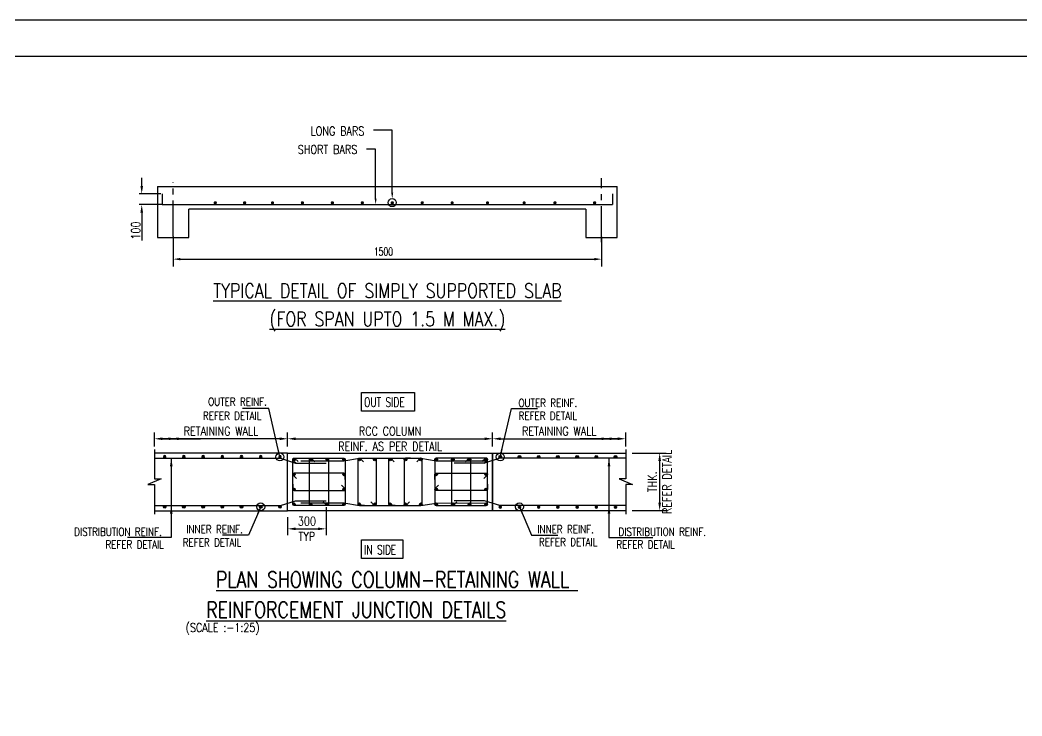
# Model space of a CAD drawing. Extents: x 324505 to 1272425, y -526289 to -156124.
# Drawn here: x 372775 to 404063, y -287551 to -265806 of the extents above; entities that cross this region are included whole.
import ezdxf
from ezdxf.enums import TextEntityAlignment as Align

# ---------------------------------------------------------------- set-up
doc = ezdxf.new("R2010")
doc.units = 0
doc.header["$LTSCALE"] = 500
doc.header["$MEASUREMENT"] = 0
doc.header["$PDMODE"] = 35
doc.header["$PDSIZE"] = -15
doc.linetypes.add('CENTER2', pattern=[1.125, 0.75, -0.125, 0.125, -0.125])
doc.layers.get('DEFPOINTS').update_dxf_attribs({"color": 4})
for name, color, linetype in [('CENTERLINE', 8, 'CENTER2'), ('DIM', 5, 'Continuous'), ('dimention', 7, 'Continuous'), ('hat', 8, 'Continuous'), ('S-BRECK LINE', 8, 'Continuous'), ('S-CONCRET LINE', 4, 'Continuous'), ('S-REINFORCEMENT', 6, 'Continuous'), ('S-RETAINING WALL', 6, 'Continuous'), ('S-RETAINING WALL HATCH', 8, 'Continuous'), ('S-SCHEDULE', 2, 'Continuous'), ('S-STIRRUPS', 2, 'Continuous'), ('S-TEXT', 2, 'Continuous'), ('S-TEXT-1', 4, 'Continuous'), ('S-TITAL', 6, 'Continuous'), ('S-TITIL', 6, 'Continuous'), ('S-TITLE', 6, 'Continuous'), ('S-WATER PROFING', 9, 'Continuous'), ('s_TITILE', 9, 'Continuous')]:
    doc.layers.add(name, color=color, linetype=linetype)
doc.styles.add('ROMANS', font='simplex.shx', dxfattribs={"width": 0.8, "height": 275, "bigfont": 'bigfont.shx'})
doc.styles.add('ROMENT', font='simplex.shx', dxfattribs={"bigfont": 'bigfont.shx'})
doc.dimstyles.new('Copy(2) of Standard', dxfattribs={"dimtxt": 300, "dimasz": 250, "dimexe": 75, "dimexo": 50, "dimgap": 50, "dimtad": 1, "dimdec": 0, "dimrnd": 5, "dimzin": 0, "dimdsep": 46, "dimtxsty": 'ROMANS', "dimcen": 0, "dimclrd": 5, "dimclre": 5, "dimclrt": 4, "dimadec": 0, "dimazin": 0, "dimtfac": 1, "dimtdec": 0, "dimtofl": 0, "dimtmove": 0, "dimatfit": 3, "dimfxl": 0, "dimtolj": 1, "dimtzin": 0, "dimarcsym": 0})
doc.dimstyles.new('dim100', dxfattribs={"dimtxt": 250, "dimasz": 250, "dimexe": 200, "dimexo": 200, "dimgap": 100, "dimtad": 1, "dimdec": 0, "dimzin": 0, "dimdsep": 46, "dimtxsty": 'ROMANS', "dimcen": 0, "dimclrd": 5, "dimclre": 5, "dimclrt": 4, "dimadec": 0, "dimazin": 0, "dimtfac": 1, "dimtdec": 0, "dimtix": 1, "dimtofl": 0, "dimtmove": 2, "dimatfit": 3, "dimfxl": 0, "dimtolj": 1, "dimtzin": 0, "dimlwd": -1, "dimlwe": -1, "dimarcsym": 0})
doc.dimstyles.new('dim25', dxfattribs={"dimtxt": 250, "dimasz": 250, "dimexe": 200, "dimexo": 200, "dimgap": 100, "dimtad": 1, "dimdec": 0, "dimlfac": 0.25, "dimzin": 0, "dimdsep": 46, "dimtxsty": 'ROMANS', "dimcen": 0, "dimclrd": 5, "dimclre": 5, "dimclrt": 4, "dimadec": 0, "dimazin": 0, "dimtfac": 1, "dimtdec": 0, "dimtix": 1, "dimtofl": 0, "dimtmove": 2, "dimatfit": 3, "dimfxl": 0, "dimtolj": 1, "dimtzin": 0, "dimlwd": -1, "dimlwe": -1, "dimarcsym": 0})

# ---------------------------------------------------------------- blocks, each defined once
blk = doc.blocks.new('zw$155A')
at = {"layer": 's_TITILE', "color": 7}
blk.add_lwpolyline([(0, 0), (88000, 0), (88000, 58000), (0, 58000)], close=True, dxfattribs=at)
at = {"layer": 's_TITILE', "color": 1}
blk.add_lwpolyline([(1300, 800), (78500, 800), (78500, 57200), (1300, 57200)], close=True, dxfattribs=at)
blk = doc.blocks.new('*D1134')
at = {"layer": 'DEFPOINTS', "color": 0}
for p in [(377218, -271237), (376575, -271572), (377263, -271572)]:
    blk.add_point(p, dxfattribs=at)
at = {"layer": 'DIM', "color": 5, "lineweight": -2}
for p, q in [((376575, -270987), (376575, -270737)), ((377168, -271237), (376500, -271237)), ((377213, -271572), (376500, -271572)), ((376575, -271822), (376575, -272696))]:
    blk.add_line(p, q, dxfattribs=at)
at = {"layer": 'DIM', "color": 5}
for points in [[(376534, -270987), (376617, -270987), (376575, -271237)], [(376617, -271822), (376534, -271822), (376575, -271572)]]:
    blk.add_solid(points, dxfattribs=at)
at = {"layer": 'DIM', "color": 4, "insert": (376388, -272384), "char_height": 275, "attachment_point": 5, "rotation": 90, "style": 'ROMANS'}
blk.add_mtext('\\A1;100', dxfattribs=at)
blk = doc.blocks.new('*U1039')
at = {"layer": 'S-REINFORCEMENT', "color": 30, "const_width": 10}
blk.add_lwpolyline([(-5, 0, 1), (5, 0, 1)], format="xyb", close=True, dxfattribs=at)
at = {"layer": 'S-REINFORCEMENT'}
blk.add_circle((0, 0), 10, dxfattribs=at)
blk = doc.blocks.new('*D1138')
at = {"layer": 'DEFPOINTS', "color": 0}
for p in [(382332, -280825), (381132, -281136), (382332, -281704)]:
    blk.add_point(p, dxfattribs=at)
at = {"layer": 'S-TEXT-1', "color": 5}
for p, q in [((382332, -281025), (382332, -281904)), ((381132, -281336), (381132, -281904)), ((381382, -281704), (382082, -281704))]:
    blk.add_line(p, q, dxfattribs=at)
for points in [[(381382, -281662), (381382, -281746), (381132, -281704)], [(382082, -281746), (382082, -281662), (382332, -281704)]]:
    blk.add_solid(points, dxfattribs=at)
at = {"layer": 'S-TEXT-1', "color": 4, "char_height": 275, "attachment_point": 5, "style": 'ROMANS'}
for s, insert in [('\\A1;300', (381732, -281466)), ('TYP', (381732, -281941))]:
    blk.add_mtext(s, dxfattribs=dict(at, insert=insert))
blk = doc.blocks.new('*U1040')
at = {"layer": 'S-BRECK LINE'}
blk.add_lwpolyline([(-1343, 0), (-113, 0), (-113, -275), (113, 275), (113, 0), (1357, 0)], dxfattribs=at)
blk = doc.blocks.new('*D1139')
at = {"layer": 'DEFPOINTS', "color": 0}
for p in [(387532, -278890), (381132, -279336), (387532, -279336)]:
    blk.add_point(p, dxfattribs=at)
at = {"layer": 'S-TEXT-1', "color": 5}
for p, q in [((381132, -279136), (381132, -278690)), ((387532, -279136), (387532, -278690)), ((381382, -278890), (387282, -278890))]:
    blk.add_line(p, q, dxfattribs=at)
for points in [[(381382, -278848), (381382, -278932), (381132, -278890)], [(387282, -278932), (387282, -278848), (387532, -278890)]]:
    blk.add_solid(points, dxfattribs=at)
at = {"layer": 'S-TEXT-1', "color": 4, "char_height": 275, "attachment_point": 5, "rotation": 0, "style": 'ROMANS'}
for s, insert in [('\\A1;RCC COLUMN', (384332, -278652)), ('REINF. AS PER DETAIL', (384332, -279127))]:
    blk.add_mtext(s, dxfattribs=dict(at, insert=insert))
blk = doc.blocks.new('*D1140')
at = {"layer": 'DEFPOINTS', "color": 0}
for p in [(391692, -279336), (392750, -279336), (391692, -281136)]:
    blk.add_point(p, dxfattribs=at)
at = {"layer": 'S-CONCRET LINE', "color": 5}
for p, q in [((391892, -279336), (392950, -279336)), ((392750, -280886), (392750, -279586)), ((391892, -281136), (392950, -281136))]:
    blk.add_line(p, q, dxfattribs=at)
for points in [[(392792, -279586), (392708, -279586), (392750, -279336)], [(392708, -280886), (392792, -280886), (392750, -281136)]]:
    blk.add_solid(points, dxfattribs=at)
at = {"layer": 'S-CONCRET LINE', "color": 4, "insert": (392750, -280236), "char_height": 275, "attachment_point": 5, "rotation": 90, "style": 'ROMANS'}
blk.add_mtext('\\A1;THK.\\PREFER DETAIL', dxfattribs=at)
blk = doc.blocks.new('*D1141')
at = {"layer": 'DEFPOINTS', "color": 0}
for p in [(376971, -278890), (376971, -279336), (381132, -279336)]:
    blk.add_point(p, dxfattribs=at)
at = {"layer": 'S-TEXT-1', "color": 5}
for p, q in [((376971, -279136), (376971, -278690)), ((381132, -279136), (381132, -278690)), ((380882, -278890), (377221, -278890))]:
    blk.add_line(p, q, dxfattribs=at)
for points in [[(377221, -278848), (377221, -278931), (376971, -278890)], [(380882, -278931), (380882, -278848), (381132, -278890)]]:
    blk.add_solid(points, dxfattribs=at)
at = {"layer": 'S-TEXT-1', "color": 4, "insert": (379051, -278652), "char_height": 275, "attachment_point": 5, "rotation": 360, "style": 'ROMANS'}
blk.add_mtext('\\A1;RETAINING WALL', dxfattribs=at)
blk = doc.blocks.new('*D1142')
at = {"layer": 'DEFPOINTS', "color": 0}
for p in [(391692, -278890), (387532, -279336), (391692, -279336)]:
    blk.add_point(p, dxfattribs=at)
at = {"layer": 'S-TEXT-1', "color": 5}
for p, q in [((387532, -279136), (387532, -278690)), ((391692, -279136), (391692, -278690)), ((387782, -278890), (391442, -278890))]:
    blk.add_line(p, q, dxfattribs=at)
for points in [[(387782, -278848), (387782, -278932), (387532, -278890)], [(391442, -278932), (391442, -278848), (391692, -278890)]]:
    blk.add_solid(points, dxfattribs=at)
at = {"layer": 'S-TEXT-1', "color": 4, "insert": (389612, -278652), "char_height": 275, "attachment_point": 5, "style": 'ROMANS'}
blk.add_mtext('\\A1;RETAINING WALL', dxfattribs=at)

msp = doc.modelspace()

# ---------------------------------------------------------------- linework, layer by layer
at = {"color": 1}
for points in [[(383440.675, -277442.072), (385097.913, -277442.072), (385097.913, -278022.634), (383440.675, -278022.634)], [(383440.675, -282052.072), (384724.413, -282052.072), (384724.413, -282632.634), (383440.675, -282632.634)]]:
    msp.add_lwpolyline(points, close=True, dxfattribs=at)
at = {"layer": 'CENTERLINE', "ltscale": 3}
for p, q in [((377555.255, -272567.79), (377555.255, -270870.567)), ((390935.921, -272742.365), (390935.921, -270745.083))]:
    msp.add_line(p, q, dxfattribs=at)
at = {"layer": 'DIM', "color": 5}
for p, q in [((384397.664, -269250.651), (383813.452, -269250.651)), ((383880.285, -269843.288), (383598.685, -269843.288))]:
    msp.add_line(p, q, dxfattribs=at)
at = {"layer": 'DIM'}
for p, q in [((384397.664, -271204.319), (384397.664, -269250.651)), ((383880.285, -271391.685), (383880.285, -269843.288)), ((390935.921, -272582.442), (390935.921, -273503.623)), ((377781.183, -273277.707), (390709.993, -273277.707))]:
    msp.add_line(p, q, dxfattribs=at)
msp.add_solid([(390709.993, -273240.045), (390709.993, -273315.354), (390935.921, -273277.707)], dxfattribs=at)
at = {"layer": 'dimention', "color": 5, "linetype": 'ByBlock'}
msp.add_line((377555.255, -272567.79), (377555.255, -273503.623), dxfattribs=at)
at = {"layer": 'dimention', "color": 5}
for points in [[(384367.618, -271204.319), (384427.699, -271204.319), (384397.664, -271384.577)], [(383850.242, -271391.685), (383910.332, -271391.685), (383880.285, -271571.953)]]:
    msp.add_solid(points, dxfattribs=at)
at = {"layer": 'dimention', "color": 5, "linetype": 'ByBlock'}
msp.add_solid([(377781.183, -273240.045), (377781.183, -273315.354), (377555.255, -273277.707)], dxfattribs=at)
at = {"layer": 'hat'}
msp.add_circle((384397.664, -271511.014), 126.431, dxfattribs=at)
at = {"layer": 'S-CONCRET LINE', "color": 130}
for p, q in [((377063.999, -271012.244), (391426.752, -271012.244)), ((377063.999, -271012.244), (377063.999, -272601.887)), ((391426.752, -272601.887), (391426.752, -271012.244)), ((378046.502, -272601.887), (378046.502, -271713.558)), ((390444.249, -271713.558), (378046.502, -271713.558)), ((390444.249, -271713.558), (390444.249, -272601.887)), ((377063.999, -272601.887), (378046.502, -272601.887)), ((390444.249, -272601.887), (391426.752, -272601.887))]:
    msp.add_line(p, q, dxfattribs=at)
at = {"layer": 'S-REINFORCEMENT'}
for p, q in [((377217.895, -271237.057), (377217.895, -271571.953)), ((391272.856, -271237.057), (391272.856, -271571.953)), ((377217.895, -271571.953), (391272.856, -271571.953))]:
    msp.add_line(p, q, dxfattribs=at)
at = {"layer": 'S-REINFORCEMENT', "const_width": 50.698}
for points in [[(378845.919, -271517.585, 1), (378896.611, -271517.585, 1)], [(379813.7, -271517.585, -1), (379762.996, -271517.585, -1)], [(380683.951, -271517.585, -1), (380633.247, -271517.585, -1)], [(381619.227, -271517.585, -1), (381568.523, -271517.585, -1)], [(382554.503, -271517.585, -1), (382503.8, -271517.585, -1)], [(383489.78, -271517.585, -1), (383439.076, -271517.585, -1)], [(384425.056, -271517.585, -1), (384374.352, -271517.585, -1)], [(385360.332, -271517.585, -1), (385309.628, -271517.585, -1)], [(386295.608, -271517.585, -1), (386244.905, -271517.585, -1)], [(387398.538, -271517.585, -1), (387347.834, -271517.585, -1)], [(388493.314, -271517.585, 1), (388544.006, -271517.585, 1)], [(389452.959, -271517.585, 1), (389503.66, -271517.585, 1)], [(390691.929, -271517.585, 1), (390742.62, -271517.585, 1)]]:
    msp.add_lwpolyline(points, format="xyb", close=True, dxfattribs=at)
at = {"layer": 'S-REINFORCEMENT', "color": 8, "const_width": 40}
for points in [[(381311.695, -279536.376, 1), (381351.695, -279536.376, 1)], [(381831.695, -279536.376, 1), (381871.695, -279536.376, 1)], [(382351.695, -279536.376, 1), (382391.695, -279536.376, 1)], [(382871.695, -279536.376, 1), (382911.695, -279536.376, 1)], [(383351.695, -279536.376, -1), (383391.695, -279536.376, -1)], [(383831.695, -279536.376, -1), (383871.695, -279536.376, -1)], [(384311.695, -279536.376, -1), (384351.695, -279536.376, -1)], [(384791.695, -279536.376, -1), (384831.695, -279536.376, -1)], [(385271.695, -279536.376, -1), (385311.695, -279536.376, -1)], [(385791.695, -279536.376, -1), (385751.695, -279536.376, -1)], [(386311.695, -279536.376, -1), (386271.695, -279536.376, -1)], [(386831.695, -279536.376, -1), (386791.695, -279536.376, -1)], [(387351.695, -279536.376, -1), (387311.695, -279536.376, -1)], [(381311.695, -280003.042, 1), (381351.695, -280003.042, 1)], [(382911.695, -280003.042, -1), (382871.695, -280003.042, -1)], [(385751.695, -280003.042, 1), (385791.695, -280003.042, 1)], [(387351.695, -280003.042, -1), (387311.695, -280003.042, -1)], [(381311.695, -280469.709, 1), (381351.695, -280469.709, 1)], [(382911.695, -280469.709, -1), (382871.695, -280469.709, -1)], [(385751.695, -280469.709, 1), (385791.695, -280469.709, 1)], [(387351.695, -280469.709, -1), (387311.695, -280469.709, -1)], [(381311.695, -280936.376, -1), (381351.695, -280936.376, -1)], [(381831.695, -280936.376, -1), (381871.695, -280936.376, -1)], [(382351.695, -280936.376, -1), (382391.695, -280936.376, -1)], [(382871.695, -280936.376, -1), (382911.695, -280936.376, -1)], [(383351.695, -280936.376, 1), (383391.695, -280936.376, 1)], [(383831.695, -280936.376, 1), (383871.695, -280936.376, 1)], [(384311.695, -280936.376, 1), (384351.695, -280936.376, 1)], [(384791.695, -280936.376, 1), (384831.695, -280936.376, 1)], [(385271.695, -280936.376, 1), (385311.695, -280936.376, 1)], [(385791.695, -280936.376, 1), (385751.695, -280936.376, 1)], [(386311.695, -280936.376, 1), (386271.695, -280936.376, 1)], [(386831.695, -280936.376, 1), (386791.695, -280936.376, 1)], [(387351.695, -280936.376, 1), (387311.695, -280936.376, 1)]]:
    msp.add_lwpolyline(points, format="xyb", close=True, dxfattribs=at)
at = {"layer": 'S-REINFORCEMENT', "color": 8}
for centre in [(381331.695, -279536.376), (381851.695, -279536.376), (382371.695, -279536.376), (382891.695, -279536.376), (383371.695, -279536.376), (383851.695, -279536.376), (384331.695, -279536.376), (384811.695, -279536.376), (385291.695, -279536.376), (385771.695, -279536.376), (386291.695, -279536.376), (386811.695, -279536.376), (387331.695, -279536.376), (381331.695, -280003.042), (382891.695, -280003.042), (385771.695, -280003.042), (387331.695, -280003.042), (381331.695, -280469.709), (382891.695, -280469.709), (385771.695, -280469.709), (387331.695, -280469.709), (381331.695, -280936.376), (381851.695, -280936.376), (382371.695, -280936.376), (382891.695, -280936.376), (383371.695, -280936.376), (383851.695, -280936.376), (384331.695, -280936.376), (384811.695, -280936.376), (385291.695, -280936.376), (385771.695, -280936.376), (386291.695, -280936.376), (386811.695, -280936.376), (387331.695, -280936.376)]:
    msp.add_circle(centre, 40, dxfattribs=at)
at = {"layer": 'S-RETAINING WALL', "color": 210}
for points in [[(376971.094, -281136.373), (381131.732, -281136.373), (381131.732, -279336.376), (376971.094, -279336.375)], [(391692.334, -281136.371), (387531.695, -281136.371), (387531.695, -279336.376), (391692.334, -279336.376)], [(376971.094, -279496.376), (380908.413, -279496.376), (381381.732, -279647.373), (382331.732, -279647.373)], [(391692.334, -279496.375), (387755.014, -279496.375), (387281.695, -279647.373), (386331.695, -279647.373)], [(376971.094, -280976.373), (380906.413, -280976.373), (381381.732, -280825.375), (382331.732, -280825.375)], [(391692.334, -280976.373), (387757.014, -280976.373), (387281.695, -280825.375), (386331.695, -280825.375)]]:
    msp.add_lwpolyline(points, dxfattribs=at)
at = {"layer": 'S-STIRRUPS', "color": 8}
for points in [[(381409.006, -279662.181), (381304.563, -279565.767, -0.682723981), (381331.695, -279496.376), (382891.695, -279496.376, -0.414213562), (382931.695, -279536.376), (382931.695, -280936.376, -0.414213562), (382891.695, -280976.376), (381331.695, -280976.376, -0.414213562), (381291.695, -280936.376), (381291.695, -279536.376, -0.653826165), (381358.827, -279506.984), (381463.27, -279603.398)], [(382011.695, -280976.385), (381851.695, -280976.376, -0.414213562), (381811.695, -280936.376), (381811.695, -279536.376, -0.672999167), (381880.353, -279508.47), (381978.337, -279609.096)], [(382211.695, -279496.366), (382371.695, -279496.376, -0.414213562), (382411.695, -279536.376), (382411.695, -280936.376, -0.672999167), (382343.037, -280964.281), (382245.053, -280863.655)], [(383531.695, -280976.385), (383371.695, -280976.376, -0.414213562), (383331.695, -280936.376), (383331.695, -279536.376, -0.672999167), (383400.353, -279508.47), (383498.337, -279609.096)], [(383691.695, -279496.366), (383851.695, -279496.376, -0.414213562), (383891.695, -279536.376), (383891.695, -280936.376, -0.672999167), (383823.037, -280964.281), (383725.053, -280863.655)], [(384491.695, -280976.385), (384331.695, -280976.376, -0.414213562), (384291.695, -280936.376), (384291.695, -279536.376, -0.672999167), (384360.353, -279508.47), (384458.337, -279609.096)], [(384971.695, -279496.366), (384811.695, -279496.376, 0.414213562), (384771.695, -279536.376), (384771.695, -280936.376, 0.672999167), (384840.353, -280964.281), (384938.337, -280863.655)], [(385131.695, -280976.385), (385291.695, -280976.376, 0.414213562), (385331.695, -280936.376), (385331.695, -279536.376, 0.672999167), (385263.037, -279508.47), (385165.053, -279609.096)], [(387254.384, -279662.181), (387358.827, -279565.767, 0.682723981), (387331.695, -279496.376), (385771.695, -279496.376, 0.414213562), (385731.695, -279536.376), (385731.695, -280936.376, 0.414213562), (385771.695, -280976.376), (387331.695, -280976.376, 0.414213562), (387371.695, -280936.376), (387371.695, -279536.376, 0.653826165), (387304.563, -279506.984), (387200.12, -279603.398)], [(386451.695, -279496.366), (386291.695, -279496.376, 0.414213562), (386251.695, -279536.376), (386251.695, -280936.376, 0.672999167), (386320.353, -280964.281), (386418.337, -280863.655)], [(386651.695, -280976.385), (386811.695, -280976.376, 0.414213562), (386851.695, -280936.376), (386851.695, -279536.376, 0.672999167), (386783.037, -279508.47), (386685.053, -279609.096)], [(382931.705, -280163.042), (382931.695, -280003.042, 0.414213562), (382891.695, -279963.042), (381331.695, -279963.042, 0.672999167), (381303.789, -280031.7), (381404.415, -280129.684)], [(385731.685, -280163.042), (385731.695, -280003.042, -0.414213562), (385771.695, -279963.042), (387331.695, -279963.042, -0.672999167), (387359.601, -280031.7), (387258.975, -280129.684)], [(381291.685, -280309.709), (381291.695, -280469.709, 0.414213562), (381331.695, -280509.709), (382891.695, -280509.709, 0.672999167), (382919.601, -280441.051), (382818.975, -280343.067)], [(387371.705, -280309.709), (387371.695, -280469.709, -0.414213562), (387331.695, -280509.709), (385771.695, -280509.709, -0.672999167), (385743.789, -280441.051), (385844.415, -280343.067)]]:
    msp.add_lwpolyline(points, format="xyb", dxfattribs=at)
for points in [[(381540.138, -279576.376), (382891.695, -279576.376), (383371.695, -279496.376), (385291.695, -279496.376), (385765.074, -279575.824), (387331.681, -279576.376)], [(381540.138, -280896.376), (382891.695, -280896.376), (383371.695, -280976.376), (385291.695, -280976.376), (385765.074, -280896.927), (387331.681, -280896.376)]]:
    msp.add_lwpolyline(points, dxfattribs=at)
at = {"layer": 'S-WATER PROFING', "color": 10}
msp.add_lwpolyline([(381131.732, -279336.376), (387531.695, -279336.376), (387531.695, -281136.376), (381131.732, -281136.376)], close=True, dxfattribs=at)

# ---------------------------------------------------------------- block references
at = {"xscale": 1.428571428571429, "yscale": 1.428571428571429, "zscale": 1.428571428571429}
msp.add_blockref('zw$155A', (324505.224, -348663.35), dxfattribs=at)
at = {"layer": 'S-REINFORCEMENT', "color": 8}
for p, xscale, yscale, zscale, rotation in [((377291.732, -279456.376), -3.999999999999993, 4, 4, 180.0000018340124), ((377891.732, -279456.376), -3.999999999999993, 4, 4, 180.0000018340124), ((378491.732, -279456.375), -3.999999999999993, 4, 4, 180.0000018340124), ((379091.732, -279456.375), -3.999999999999993, 4, 4, 180.0000018340124), ((379691.732, -279456.375), -3.999999999999993, 4, 4, 180.0000018340124), ((380291.732, -279456.375), -3.999999999999993, 4, 4, 180.0000018340124), ((380891.732, -279456.375), -3.999999999999993, 4, 4, 180.0000018340124), ((387771.695, -279456.375), 4, 4, 4, 180), ((388371.695, -279456.375), 4, 4, 4, 180), ((388971.695, -279456.375), 4, 4, 4, 180), ((389571.695, -279456.375), 4, 4, 4, 180), ((390171.695, -279456.375), 4, 4, 4, 180), ((390771.695, -279456.375), 4, 4, 4, 180), ((391371.695, -279456.375), 4, 4, 4, 180), ((377291.732, -281016.37), 3.999999999999993, 3.999999999999993, 3.999999999999993, 1.834012461670684e-06), ((377891.732, -281016.37), 3.999999999999993, 3.999999999999993, 3.999999999999993, 1.834012461670684e-06), ((378491.732, -281016.37), 3.999999999999993, 3.999999999999993, 3.999999999999993, 1.834012461670684e-06), ((379091.732, -281016.37), 3.999999999999993, 3.999999999999993, 3.999999999999993, 1.834012461670684e-06), ((379691.732, -281016.37), 3.999999999999993, 3.999999999999993, 3.999999999999993, 1.834012461670684e-06), ((380291.732, -281016.37), 3.999999999999993, 3.999999999999993, 3.999999999999993, 1.834012461670684e-06), ((380891.732, -281016.37), 3.999999999999993, 3.999999999999993, 3.999999999999993, 1.834012461670684e-06)]:
    msp.add_blockref('*U1039', p, dxfattribs=dict(at, xscale=xscale, yscale=yscale, zscale=zscale, rotation=rotation))
at = {"layer": 'S-REINFORCEMENT', "color": 8, "xscale": -4, "yscale": 4, "zscale": 4}
for p in [(387771.695, -281016.37), (388371.695, -281016.37), (388971.695, -281016.37), (389571.695, -281016.37), (390171.695, -281016.37), (390771.695, -281016.37), (391371.695, -281016.37)]:
    msp.add_blockref('*U1039', p, dxfattribs=at)
at = {"layer": 'S-RETAINING WALL HATCH', "yscale": 0.75, "zscale": 0.75}
for p, xscale, rotation in [((376971.094, -280231.059), -0.75, 89.99999999999955), ((391692.334, -280231.059), 0.75, 270.0000000000002)]:
    msp.add_blockref('*U1040', p, dxfattribs=dict(at, xscale=xscale, rotation=rotation))

# ---------------------------------------------------------------- texts
at = {"layer": 'S-SCHEDULE', "color": 4, "style": 'ROMANS', "width": 0.7}
msp.add_text('1500', height=250, dxfattribs=at).set_placement((384123.117, -273040.991), align=Align.MIDDLE)
at = {"layer": 'S-TEXT', "insert": (379102.515, -284651.766), "char_height": 275, "width": 17765, "attachment_point": 2, "style": 'ROMANS'}
msp.add_mtext('(SCALE :-1:25)', dxfattribs=at)
at = {"layer": 'S-TEXT-1', "style": 'ROMENT', "width": 0.8}
for s, p in [('LONG BARS', (381847.081, -269274.383)), ('SHORT BARS', (381448.597, -269851.66))]:
    msp.add_text(s, height=275, dxfattribs=at).set_placement(p, align=Align.MIDDLE_LEFT)
at = {"layer": 'S-TEXT-1', "style": 'ROMANS', "width": 0.8}
for s, p in [('OUTER REINF.', (379566.582, -277731.222, 298123.8)), ('OUTER REINF.', (389257.346, -277771.724, 298123.8)), ('REFER DETAIL', (379399.346, -278172.724, 298123.8)), ('REFER DETAIL', (389257.346, -278172.724, 298123.8)), ('DISTRIBUTION REINF.', (375834.48, -281797.527, 298123.8)), ('INNER REINF.', (378851.082, -281719.027, 298123.8)), ('INNER REINF.', (389812.346, -281719.027, 298123.8)), ('DISTRIBUTION REINF.', (392830.346, -281797.527, 298123.8)), ('REFER DETAIL', (376354.082, -282194.722, 298123.8)), ('REFER DETAIL', (378770.346, -282129.222, 298123.8)), ('REFER DETAIL', (389893.245, -282116.222, 298123.8)), ('REFER DETAIL', (392310.745, -282194.722, 298123.8))]:
    msp.add_text(s, height=250, dxfattribs=at).set_placement(p, align=Align.MIDDLE)
at = {"layer": 'S-TITAL', "style": 'ROMANS', "width": 0.8}
for s, p in [('%%UPLAN SHOWING COLUMN-RETAINING WALL ', (384546.307, -283288.471)), ('%%UREINFORCEMENT JUNCTION DETAILS', (383275.307, -284232.471))]:
    msp.add_text(s, height=495, dxfattribs=at).set_placement(p, align=Align.MIDDLE_CENTER)
at = {"layer": 'S-TITIL', "style": 'ROMANS', "width": 0.7}
for s, p in [('OUT SIDE', (383522.058, -277892.866)), ('IN SIDE', (383522.058, -282502.866))]:
    msp.add_text(s, height=292.5, dxfattribs=at).set_placement(p)
at = {"layer": 'S-TITLE', "style": 'ROMANS', "width": 0.8}
for s, p in [('%%UTYPICAL DETAIL OF SIMPLY SUPPORTED SLAB', (384245.376, -274262.825)), ('%%U(FOR SPAN UPTO 1.5 M MAX.)', (384245.376, -275147.825))]:
    msp.add_text(s, height=450, dxfattribs=at).set_placement(p, align=Align.MIDDLE_CENTER)

# ---------------------------------------------------------------- dimensions: what is measured, and where the dimension line sits
at = {"layer": 'DIM'}
dim = msp.add_linear_dim(base=(376575.41, -271571.948), p1=(377217.895, -271237.057), p2=(377262.96, -271571.948), angle=90, text='100', dimstyle='Copy(2) of Standard', dxfattribs=at)
dim.commit()
dim.dimension.update_dxf_attribs({"geometry": '*D1134', "text_midpoint": (376387.91, -272383.852)})
at = {"layer": 'S-CONCRET LINE', "color": 2}
dim = msp.add_linear_dim(base=(392749.913, -279336.376), p1=(391692.334, -281136.371), p2=(391692.334, -279336.376), angle=90, text='THK.\\XREFER DETAIL', dimstyle='dim100', override={"dimfxl": 0.18, "dimarcsym": 1}, dxfattribs=at)
dim.commit()
dim.dimension.update_dxf_attribs({"geometry": '*D1140', "text_midpoint": (392749.913, -280236.373), "dimtype": 161})
at = {"layer": 'S-TEXT-1'}
for p1, p2, distance, text, picture, middle in [((381131.732, -279336.376), (376971.094, -279336.375), -446.721, 'RETAINING WALL', '*D1141', (379051.413, -278652.154)), ((381131.732, -279336.376), (387531.695, -279336.376), 446.501, 'RCC COLUMN\\XREINF. AS PER DETAIL', '*D1139', (384331.714, -278889.875)), ((387531.695, -279336.376), (391692.334, -279336.376), 446.501, 'RETAINING WALL', '*D1142', (389612.014, -278652.375))]:
    dim = msp.add_aligned_dim(p1=p1, p2=p2, distance=distance, text=text, dimstyle='dim100', override={"dimarcsym": 1}, dxfattribs=at)
    dim.commit()
    dim.dimension.update_dxf_attribs({"geometry": picture, "text_midpoint": middle})
dim = msp.add_linear_dim(base=(382331.732, -281703.875), p1=(381131.732, -281136.376), p2=(382331.732, -280825.375), text='<>\\XTYP', dimstyle='dim25', dxfattribs=at)
dim.commit()
dim.dimension.update_dxf_attribs({"geometry": '*D1138', "text_midpoint": (381731.732, -281703.875)})

# ---------------------------------------------------------------- leaders
at = {"layer": 'S-REINFORCEMENT', "color": 3, "lineweight": 50}
for points, override in [([(380891.732, -279456.375), (380543.014, -277943.876), (379727.014, -277943.876)], {"dimgap": 100, "dimtad": 0, "dimldrblk": 'Origin', "dimarcsym": 1}), ([(387771.695, -279456.375), (388120.413, -277943.876), (388936.413, -277943.876)], {"dimgap": 100, "dimtad": 0, "dimldrblk": 'Origin', "dimarcsym": 1}), ([(377221.094, -278889.654), (378287.413, -278889.654)], {"dimgap": 100, "dimtad": 0, "dimarcsym": 1}), ([(377473.913, -278889.654), (378410.913, -278889.654)], {"dimgap": 100, "dimtad": 0, "dimarcsym": 1}), ([(391189.514, -278889.875), (390252.514, -278889.875)], {"dimgap": 100, "dimtad": 0, "dimarcsym": 1}), ([(391442.334, -278889.875), (390376.014, -278889.875)], {"dimgap": 100, "dimtad": 0, "dimarcsym": 1}), ([(377497.913, -279496.375), (377497.913, -281978.875), (376307.413, -281978.875)], {"dimgap": 100, "dimtad": 0, "dimarcsym": 1}), ([(391166.913, -279496.375), (391166.913, -281978.875), (392357.413, -281978.875)], {"dimgap": 100, "dimtad": 0, "dimarcsym": 1}), ([(380291.732, -281016.37), (379914.014, -281900.375), (379098.014, -281900.375)], {"dimtad": 0, "dimldrblk": 'Origin', "dimarcsym": 1}), ([(388371.695, -281016.37), (388749.413, -281900.375), (389565.413, -281900.375)], {"dimtad": 0, "dimldrblk": 'Origin', "dimarcsym": 1}), ([(377497.913, -280976.373), (377497.913, -281978.875), (376128.913, -281978.875)], {"dimgap": 100, "dimtad": 0, "dimarcsym": 1}), ([(391166.913, -280976.373), (391166.913, -281978.875), (392535.913, -281978.875)], {"dimgap": 100, "dimtad": 0, "dimarcsym": 1})]:
    msp.add_leader(points, dimstyle='dim100', override=override, dxfattribs=at)

doc.saveas('drawing.dxf')
